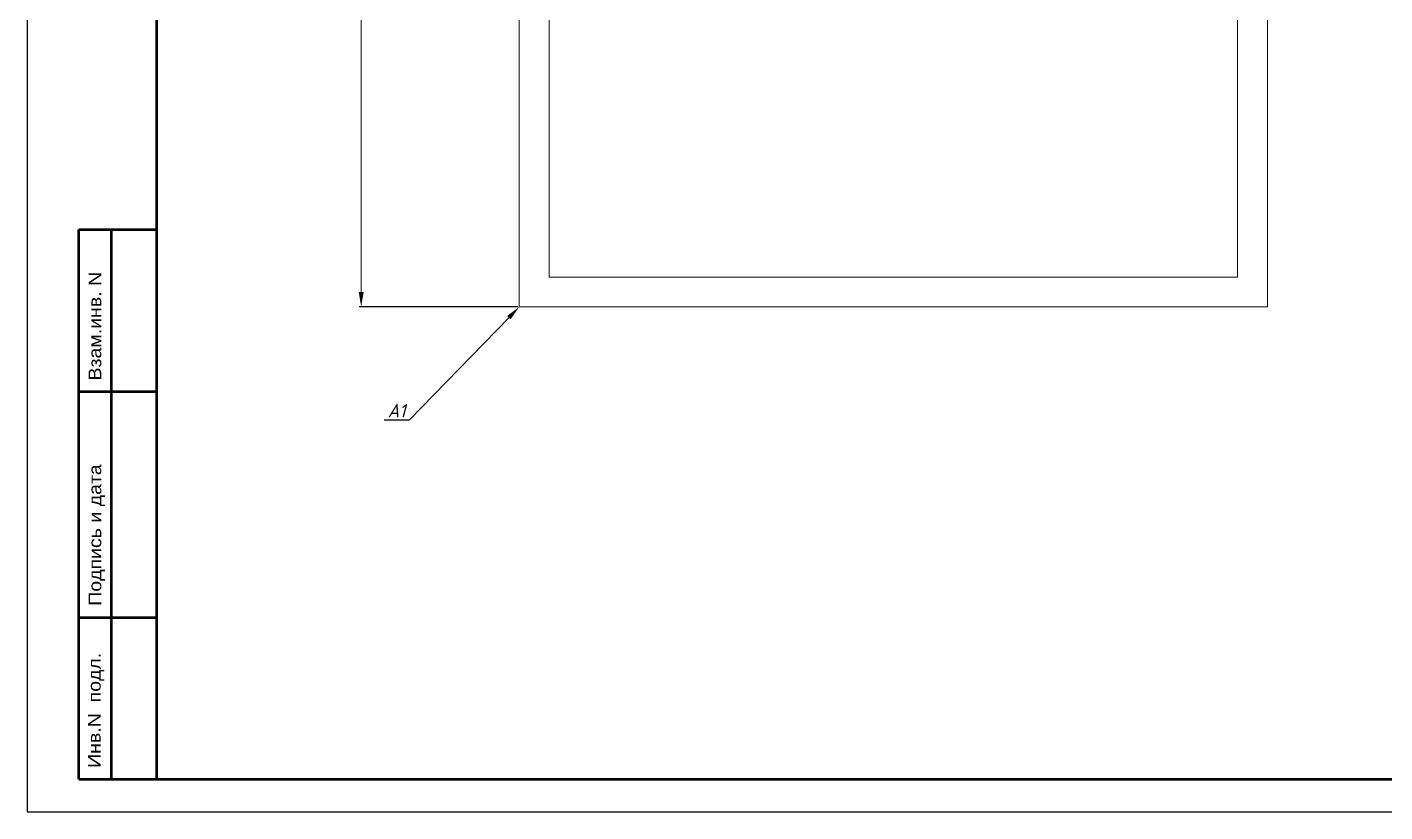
# Model space of a CAD drawing. Extents: x -319 to 3117, y -991 to 292.
# Drawn here: x 1303 to 2210, y -991 to -467 of the extents above; entities that cross this region are included whole.
import ezdxf
from ezdxf import colors
from ezdxf.entities.mleader import LeaderData, LeaderLine
from ezdxf.math import Vec2, Vec3

# ---------------------------------------------------------------- set-up
doc = ezdxf.new("R2010")
doc.units = 0
doc.linetypes.add('Caddy_Solid', pattern=[0])
doc.layers.get('0').update_dxf_attribs({"lineweight": 15})
doc.layers.add('100', color=7, linetype='Continuous')
doc.layers.add('SYMS', color=7, linetype='Continuous')
doc.styles.add('Caddy_Vectorfont1n', font='arial.ttf', dxfattribs={"width": 1.1})
doc.styles.get("Standard").update_dxf_attribs({"font": 'GOST_Common Italic_0.ttf'})
doc.dimstyles.new('ISO-25', dxfattribs={"dimtxt": 2.5, "dimasz": 2.5, "dimexe": 1.25, "dimexo": 0.625, "dimtad": 1, "dimtxsty": 'Standard', "dimcen": 2.5, "dimadec": 0, "dimazin": 0, "dimtfac": 1, "dimtmove": 0, "dimatfit": 3, "dimfxl": 1, "dimarcsym": 0})

# ---------------------------------------------------------------- blocks, each defined once
blk = doc.blocks.new('*D169')
at = {"color": 0, "lineweight": -2, "transparency": 16777216}
for p, q in [((1630.77, -3.64), (1524.92, -3.64)), ((1630.77, -653.64), (1524.92, -653.64))]:
    blk.add_line(p, q, dxfattribs=at)
at = {"color": 0, "lineweight": 5, "transparency": 16777216}
blk.add_line((1526.17, -13.64), (1526.17, -643.64), dxfattribs=at)
at = {"color": 0, "transparency": 16777216}
for points in [[(1524.5, -13.64), (1527.83, -13.64), (1526.17, -3.64)], [(1524.5, -643.64), (1527.83, -643.64), (1526.17, -653.64)]]:
    blk.add_solid(points, dxfattribs=at)
at = {"layer": 'Defpoints', "color": 0, "transparency": 16777216}
for p in [(1631.77, -3.64), (1526.17, -653.64), (1631.77, -653.64)]:
    blk.add_point(p, dxfattribs=at)
at = {"color": 0, "transparency": 16777216, "insert": (1520.54, -328.64), "char_height": 10, "attachment_point": 5, "rotation": 90}
blk.add_mtext('650', dxfattribs=at)

msp = doc.modelspace()

# ---------------------------------------------------------------- linework, layer by layer
at = {"color": 0, "linetype": 'Continuous', "lineweight": 20, "extrusion": (0, 1, -2.22045e-16)}
for p, q in [((1631.768, -3.639), (1631.768, -653.639)), ((1651.768, -23.639), (1651.768, -633.639)), ((2111.768, -570.139), (2111.768, -31.139)), ((2131.768, -30.139), (2131.768, -653.639)), ((2111.768, -627.139), (2111.768, -570.139)), ((1651.768, -633.639), (2111.768, -633.639)), ((2111.768, -633.639), (2111.768, -627.139)), ((1631.768, -653.639), (2131.768, -653.639))]:
    msp.add_line(p, q, dxfattribs=at)
at = {"layer": '100', "linetype": 'Caddy_Solid', "lineweight": 50}
for p, q in [((1389.368, 270.136), (1389.368, -969.44)), ((1337.528, -969.181), (1337.528, -601.981)), ((1337.528, -601.981), (1389.368, -601.981)), ((1359.128, -601.981), (1359.128, -969.181)), ((1337.528, -710.24), (1389.368, -710.24)), ((1337.528, -861.181), (1389.368, -861.181)), ((3095.768, -969.44), (1337.528, -969.44))]:
    msp.add_line(p, q, dxfattribs=at)
at = {"layer": 'SYMS'}
msp.add_lwpolyline([(1302.968, -991.04), (3117.368, -991.04), (3117.368, 292), (1302.968, 292)], close=True, dxfattribs=at)

# ---------------------------------------------------------------- texts
at = {"layer": '100', "lineweight": 25, "style": 'Caddy_Vectorfont1n', "width": 1.1}
for s, height, p in [('Взам.инв. N', 8.48878, (1352.478, -702.782)), ('Подпись и дата', 8.4888, (1352.508, -853.322)), ('Инв.N  подл.', 8.4888, (1352.09, -961.688))]:
    msp.add_text(s, height=height, rotation=90, dxfattribs=at).set_placement(p)

# ---------------------------------------------------------------- dimensions: what is measured, and where the dimension line sits
dim = msp.add_linear_dim(base=(1526.166, -653.639), p1=(1631.768, -3.639), p2=(1631.768, -653.639), angle=90, dimstyle='ISO-25', override={"dimtxt": 10, "dimasz": 10, "dimexo": 1, "dimlwd": 5})
dim.commit()
dim.dimension.update_dxf_attribs({"geometry": '*D169', "text_midpoint": (1526.166, -328.639), "dimtype": 160})

# ---------------------------------------------------------------- leaders
at = {"lineweight": 15}
ml = msp.add_multileader_mtext('Standard', dxfattribs=at)
ml.set_content('A1', color=256)
ml.set_leader_properties()
ml.build(insert=Vec2(0, 0))
ml.multileader.update_dxf_attribs({"text_right_attachment_type": 6, "dogleg_length": 0.36, "arrow_head_size": 10})
ctx = ml.context
ctx.base_point, ctx.char_height, ctx.arrow_head_size, ctx.plane_origin = Vec3(1540.534, -722.991), 9, 10, Vec3(1598.708, -767.375)
ctx.right_attachment, ctx.text_align_type = 6, 2
notes = []
notes.append((ctx, [(0, (1, 1, 0), (1558.21, -729.291), (-1, 0), 0.36, [(0, [(1631.768, -653.639)], 0, [])])]))
ctx.mtext.insert, ctx.mtext.alignment, ctx.mtext.flow_direction = Vec3(1555.85, -718.491), 3, 5
for ctx, leaders in notes:
    for number, flags, end, landing, length, lines in leaders:
        leader = LeaderData()
        leader.index, (leader.has_last_leader_line, leader.has_dogleg_vector, leader.attachment_direction) = number, flags
        leader.last_leader_point, leader.dogleg_vector, leader.dogleg_length = Vec3(end), Vec3(landing), length
        for number, points, colour, breaks in lines:
            line = LeaderLine()
            line.index, line.vertices, line.color, line.breaks = number, Vec3.list(points), colors.encode_raw_color(colour), breaks
            leader.lines.append(line)
        ctx.leaders.append(leader)

doc.saveas('drawing.dxf')
